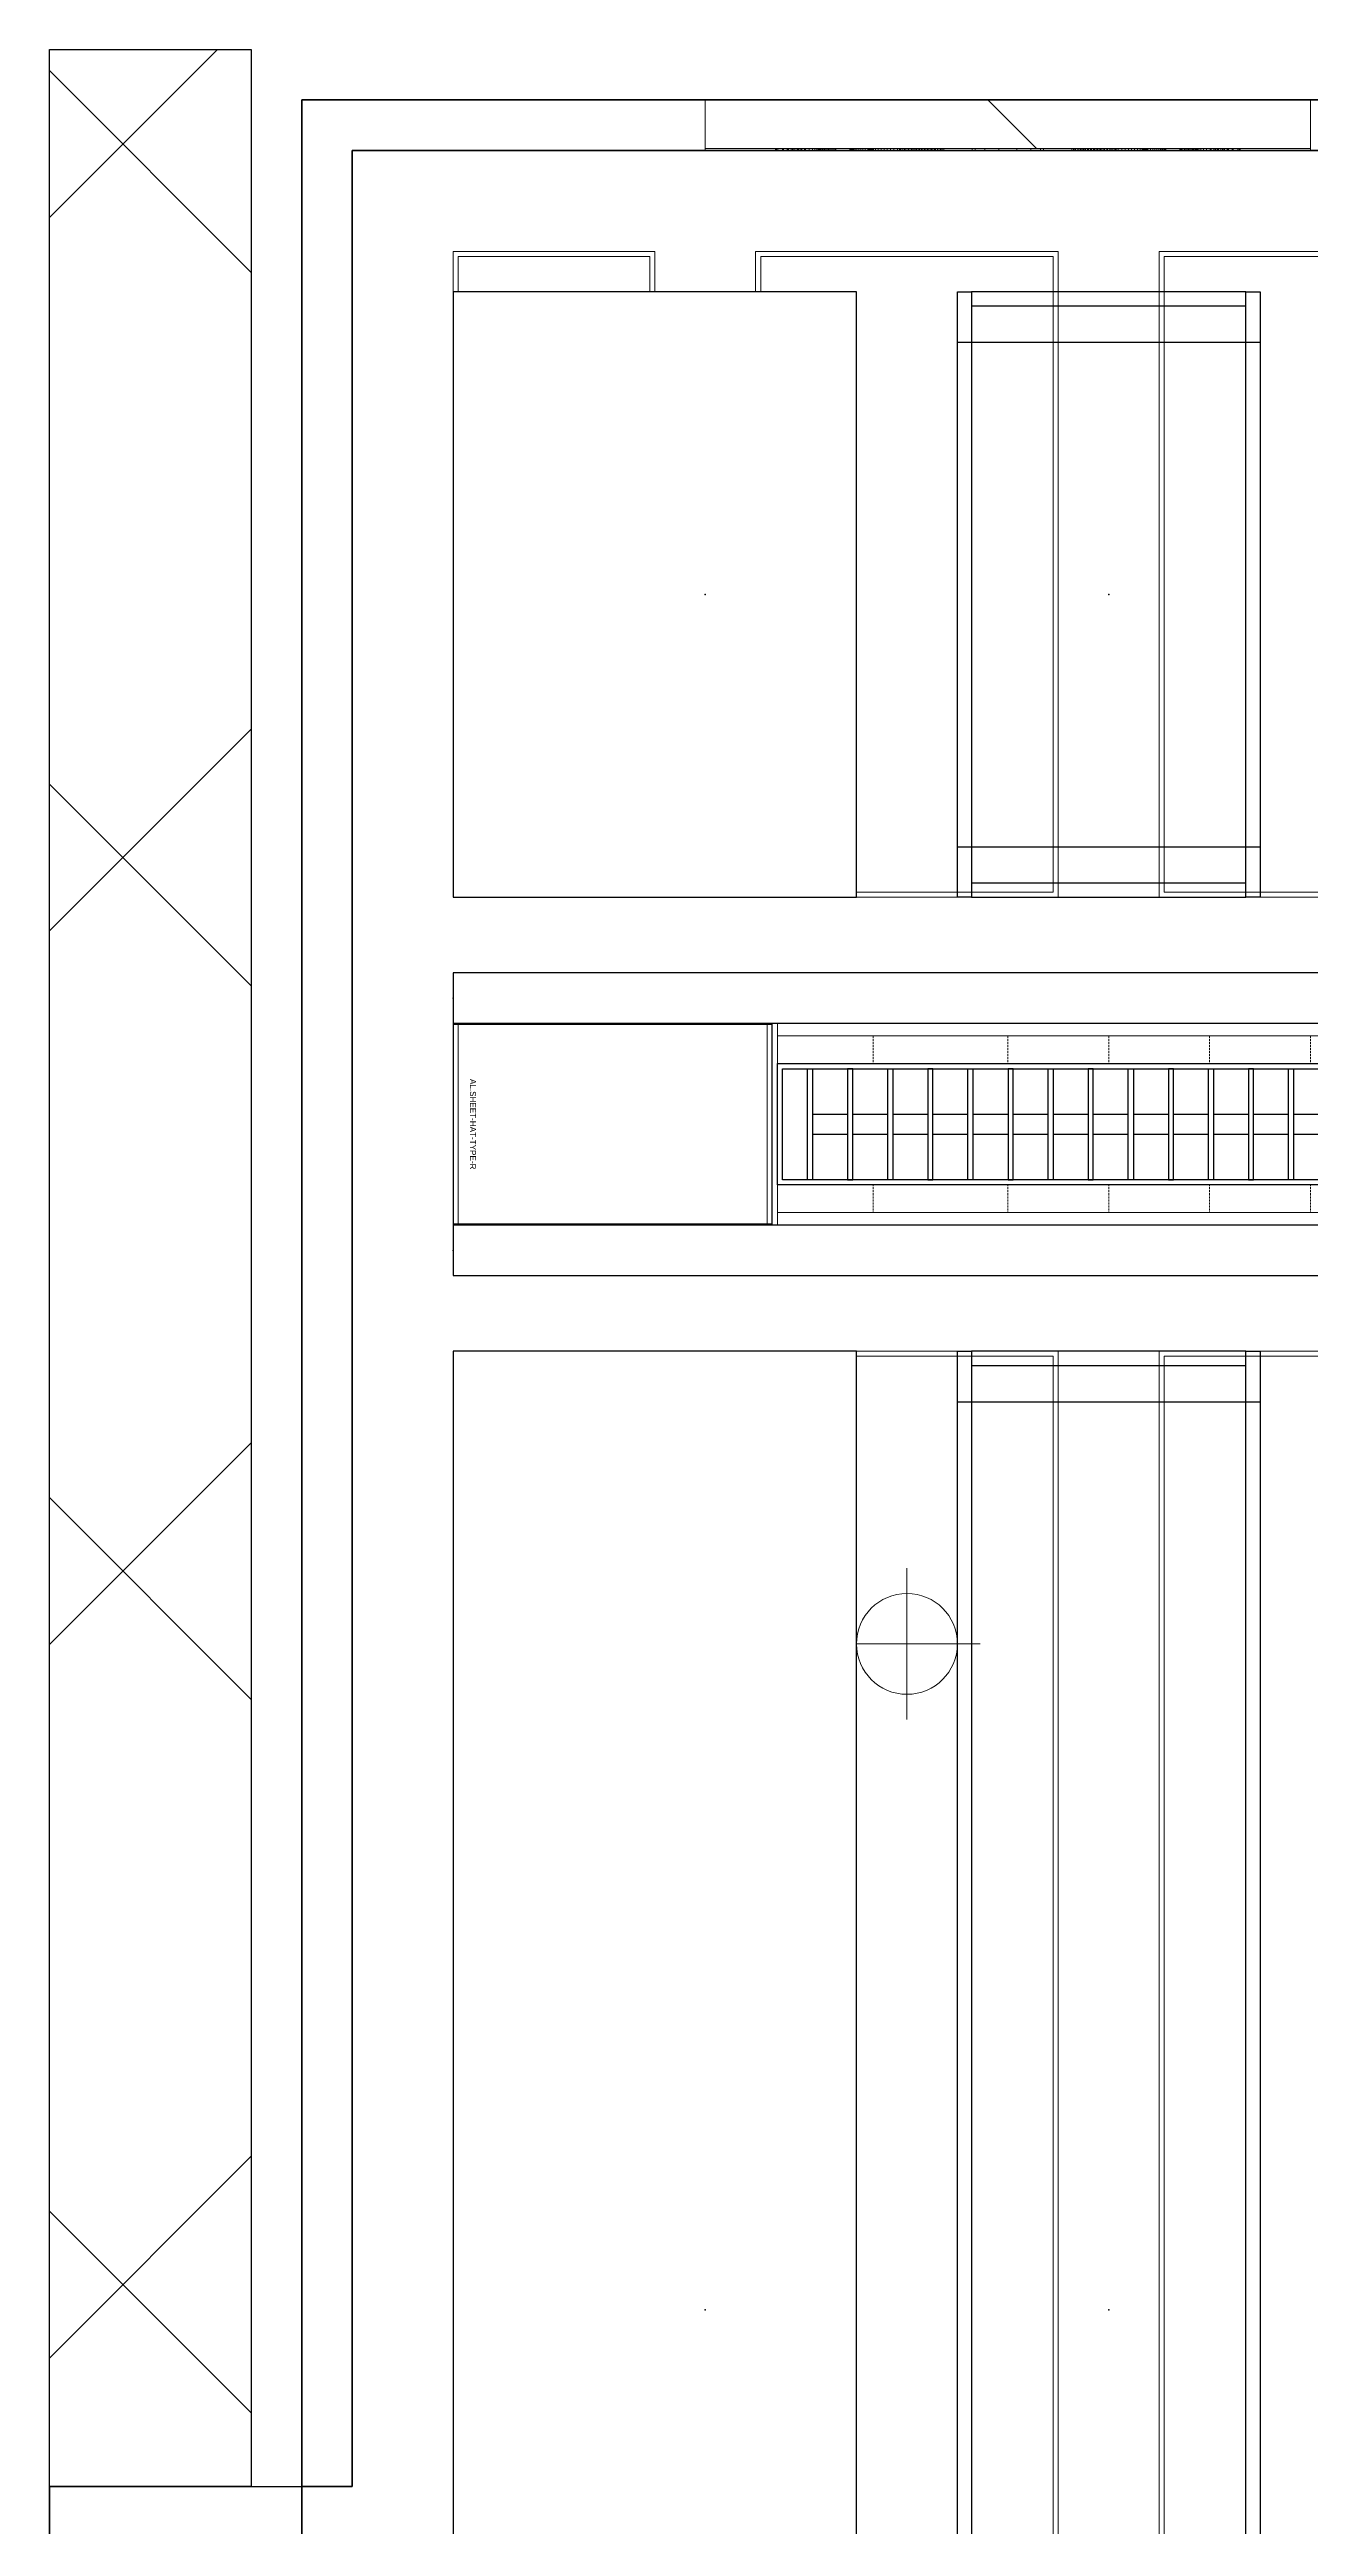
# Model space of a CAD drawing. Header units: millimetres. Extents: x 813027 to 1148939, y -931049 to -10.
# Drawn here: x 892290 to 893540, y -113375 to -110920 of the extents above; entities that cross this region are included whole.
import ezdxf
from ezdxf.enums import TextEntityAlignment as Align

# ---------------------------------------------------------------- set-up
doc = ezdxf.new("R2010")
doc.units = ezdxf.units.MM
doc.linetypes.add('DPA_Hidden 50', pattern=[3, 2, -1])
for name, color, linetype in [('000 - WIPEOUT', 250, 'Continuous'), ('001 - ASCESSORIES', 1, 'Continuous'), ('A04_TUBE SERIES', 2, 'Continuous'), ('A11_ALU.SOLID SHEET', 7, 'Continuous')]:
    doc.layers.add(name, color=color, linetype=linetype)
for name, color, linetype, lineweight in [('A-DETL-GENF', 2, 'Continuous', 9), ('A-GLAZ-CURT', 2, 'Continuous', 9), ('A-WALL-PATT', 1, 'Continuous', 25), ('E-LITE-EQPM', 2, 'Continuous', 9), ('I-WALL-E', 2, 'Continuous', 25), ('WALL-A', 3, 'Continuous', 25), ('WALL-E', 2, 'Continuous', 25)]:
    doc.layers.add(name, color=color, linetype=linetype, lineweight=lineweight)

# ---------------------------------------------------------------- blocks, each defined once
blk = doc.blocks.new('LGF_DL_SAA_LowPower_DL1a - LGF_DL_SAA_LowPower_DL1a-10661083-4160 - LOWER PLATFORM LEVEL - REFLECTED CEILING GENERAL PLAN')
at = {"layer": 'A-DETL-GENF'}
for p, q in [((0, 75), (0, -75)), ((72.5, 0), (-72.5, 0))]:
    blk.add_line(p, q, dxfattribs=at)
blk.add_circle((0, 0), 50, dxfattribs=at)
blk = doc.blocks.new('DPA_CP_Metal Ceiling Panel - Vertical Panel with Gap-23421217-4160 - LOWER PLATFORM LEVEL - REFLECTED CEILING GENERAL PLAN')
at = {"layer": 'A-GLAZ-CURT'}
for p, q in [((892696.3, -111761.8), (892696.3, -111121.8)), ((892696.3, -111121.8), (892896.3, -111121.8)), ((892696.3, -111761.8), (892696.3, -111121.8)), ((892696.3, -111121.8), (892896.3, -111121.8)), ((892896.3, -111121.8), (892696.3, -111121.8)), ((892696.3, -111121.8), (892696.3, -111761.8)), ((892896.3, -111121.8), (892696.3, -111121.8)), ((892696.3, -111121.8), (892696.3, -111761.8)), ((892696.3, -111761.8), (892696.3, -111121.8)), ((892696.3, -111121.8), (892896.3, -111121.8)), ((892896.3, -111761.8), (892896.3, -111121.8)), ((892896.3, -111121.8), (892896.3, -111761.8)), ((892896.3, -111761.8), (892896.3, -111121.8)), ((892896.3, -111761.8), (892896.3, -111121.8)), ((892896.3, -111121.8), (892896.3, -111761.8)), ((892701.3, -111756.8), (892701.3, -111126.8)), ((892701.3, -111126.8), (892891.3, -111126.8)), ((892891.3, -111126.8), (892891.3, -111756.8)), ((892701.3, -111756.8), (892891.3, -111756.8)), ((892696.3, -111761.8), (892896.3, -111761.8)), ((892896.3, -111761.8), (892696.3, -111761.8)), ((892696.3, -111761.8), (892896.3, -111761.8)), ((892696.3, -111761.8), (892896.3, -111761.8)), ((892896.3, -111761.8), (892696.3, -111761.8))]:
    blk.add_line(p, q, dxfattribs=at)
blk = doc.blocks.new('DPA_CP_Metal Ceiling Panel - Vertical Panel with Gap-23421218-4160 - LOWER PLATFORM LEVEL - REFLECTED CEILING GENERAL PLAN')
at = {"layer": 'A-GLAZ-CURT'}
for p, q in [((892996.3, -111761.8), (892996.3, -111121.8)), ((892996.3, -111121.8), (893296.3, -111121.8)), ((892996.3, -111761.8), (892996.3, -111121.8)), ((892996.3, -111121.8), (893296.3, -111121.8)), ((893296.3, -111121.8), (892996.3, -111121.8)), ((892996.3, -111121.8), (892996.3, -111761.8)), ((893296.3, -111121.8), (892996.3, -111121.8)), ((892996.3, -111121.8), (892996.3, -111761.8)), ((892996.3, -111761.8), (892996.3, -111121.8)), ((892996.3, -111121.8), (893296.3, -111121.8)), ((893296.3, -111761.8), (893296.3, -111121.8)), ((893296.3, -111121.8), (893296.3, -111761.8)), ((893296.3, -111761.8), (893296.3, -111121.8)), ((893296.3, -111761.8), (893296.3, -111121.8)), ((893296.3, -111121.8), (893296.3, -111761.8)), ((893001.3, -111756.8), (893001.3, -111126.8)), ((893001.3, -111126.8), (893291.3, -111126.8)), ((893291.3, -111126.8), (893291.3, -111756.8)), ((893001.3, -111756.8), (893291.3, -111756.8)), ((892996.3, -111761.8), (893296.3, -111761.8)), ((893296.3, -111761.8), (892996.3, -111761.8)), ((892996.3, -111761.8), (893296.3, -111761.8)), ((892996.3, -111761.8), (893296.3, -111761.8)), ((893296.3, -111761.8), (892996.3, -111761.8))]:
    blk.add_line(p, q, dxfattribs=at)
blk = doc.blocks.new('DPA_CP_Metal Ceiling Panel - Vertical Panel with Gap-13988918-4160 - LOWER PLATFORM LEVEL - REFLECTED CEILING GENERAL PLAN')
at = {"layer": 'A-GLAZ-CURT'}
for p, q in [((994596.3, -114111.8), (994596.3, -112211.8)), ((994596.3, -112211.8), (994896.3, -112211.8)), ((994596.3, -114111.8), (994596.3, -112211.8)), ((994596.3, -112211.8), (994896.3, -112211.8)), ((994896.3, -112211.8), (994596.3, -112211.8)), ((994596.3, -112211.8), (994596.3, -114111.8)), ((994896.3, -112211.8), (994596.3, -112211.8)), ((994596.3, -112211.8), (994596.3, -114111.8)), ((994596.3, -114111.8), (994596.3, -112211.8)), ((994596.3, -112211.8), (994896.3, -112211.8)), ((994601.3, -114106.8), (994601.3, -112216.8)), ((994601.3, -112216.8), (994891.3, -112216.8)), ((994891.3, -112216.8), (994891.3, -114106.8)), ((994896.3, -114111.8), (994896.3, -112211.8)), ((994896.3, -112211.8), (994896.3, -114111.8)), ((994896.3, -114111.8), (994896.3, -112211.8)), ((994896.3, -114111.8), (994896.3, -112211.8)), ((994896.3, -112211.8), (994896.3, -114111.8)), ((994596.3, -114111.8), (994896.3, -114111.8)), ((994896.3, -114111.8), (994596.3, -114111.8)), ((994596.3, -114111.8), (994896.3, -114111.8)), ((994596.3, -114111.8), (994896.3, -114111.8)), ((994896.3, -114111.8), (994596.3, -114111.8)), ((994601.3, -114106.8), (994891.3, -114106.8))]:
    blk.add_line(p, q, dxfattribs=at)
blk = doc.blocks.new('DPA_CP_Metal Ceiling Panel - Vertical Panel with Gap-23421235-4160 - LOWER PLATFORM LEVEL - REFLECTED CEILING GENERAL PLAN')
at = {"layer": 'A-GLAZ-CURT'}
for p, q in [((1027396.3, -114111.8), (1027396.3, -112211.8)), ((1027396.3, -112211.8), (1027596.3, -112211.8)), ((1027396.3, -114111.8), (1027396.3, -112211.8)), ((1027396.3, -112211.8), (1027596.3, -112211.8)), ((1027596.3, -112211.8), (1027396.3, -112211.8)), ((1027396.3, -112211.8), (1027396.3, -114111.8)), ((1027596.3, -112211.8), (1027396.3, -112211.8)), ((1027396.3, -112211.8), (1027396.3, -114111.8)), ((1027396.3, -114111.8), (1027396.3, -112211.8)), ((1027396.3, -112211.8), (1027596.3, -112211.8)), ((1027401.3, -114106.8), (1027401.3, -112216.8)), ((1027401.3, -112216.8), (1027591.3, -112216.8)), ((1027591.3, -112216.8), (1027591.3, -114106.8)), ((1027596.3, -114111.8), (1027596.3, -112211.8)), ((1027596.3, -112211.8), (1027596.3, -114111.8)), ((1027596.3, -114111.8), (1027596.3, -112211.8)), ((1027596.3, -114111.8), (1027596.3, -112211.8)), ((1027596.3, -112211.8), (1027596.3, -114111.8)), ((1027396.3, -114111.8), (1027596.3, -114111.8)), ((1027596.3, -114111.8), (1027396.3, -114111.8)), ((1027396.3, -114111.8), (1027596.3, -114111.8)), ((1027396.3, -114111.8), (1027596.3, -114111.8)), ((1027596.3, -114111.8), (1027396.3, -114111.8)), ((1027401.3, -114106.8), (1027591.3, -114106.8))]:
    blk.add_line(p, q, dxfattribs=at)
blk = doc.blocks.new('DPA_CP_Metal Ceiling Panel - Horizontal with Gap-20306935-4160 - LOWER PLATFORM LEVEL - REFLECTED CEILING GENERAL PLAN')
at = {"layer": 'A-GLAZ-CURT'}
for p, q in [((892696.3, -114474.3), (892696.3, -114199.3)), ((892696.3, -114199.3), (893012.8, -114199.3)), ((892696.3, -114474.3), (892696.3, -114199.3)), ((892696.3, -114199.3), (893012.8, -114199.3)), ((893012.8, -114199.3), (892696.3, -114199.3)), ((892696.3, -114199.3), (892696.3, -114474.3)), ((893012.8, -114199.3), (892696.3, -114199.3)), ((892696.3, -114199.3), (892696.3, -114474.3)), ((892696.3, -114474.3), (892696.3, -114199.3)), ((892696.3, -114199.3), (893012.8, -114199.3)), ((892701.3, -114469.3), (892701.3, -114204.3)), ((892701.3, -114204.3), (893007.8, -114204.3)), ((893007.8, -114204.3), (893007.8, -114469.3)), ((893012.8, -114474.3), (893012.8, -114199.3)), ((893012.8, -114199.3), (893012.8, -114474.3)), ((893012.8, -114474.3), (893012.8, -114199.3)), ((893012.8, -114474.3), (893012.8, -114199.3)), ((893012.8, -114199.3), (893012.8, -114474.3)), ((892696.3, -114474.3), (893012.8, -114474.3)), ((893012.8, -114474.3), (892696.3, -114474.3)), ((892696.3, -114474.3), (893012.8, -114474.3)), ((892696.3, -114474.3), (893012.8, -114474.3)), ((893012.8, -114474.3), (892696.3, -114474.3)), ((892701.3, -114469.3), (893007.8, -114469.3))]:
    blk.add_line(p, q, dxfattribs=at)
blk = doc.blocks.new('DPA_CP_Metal Ceiling Luminaire1 - Linear Luminaire 2-14739897-4160 - LOWER PLATFORM LEVEL - REFLECTED CEILING GENERAL PLAN')
at = {"layer": 'A-GLAZ-CURT'}
for p, q in [((901767.8, -114474.3), (901767.8, -114199.3)), ((901767.8, -114199.3), (903024.8, -114199.3)), ((901767.8, -114199.3), (901767.8, -114474.3)), ((903024.8, -114199.3), (901767.8, -114199.3)), ((901767.8, -114199.3), (903024.8, -114199.3)), ((903024.8, -114199.3), (903024.8, -114474.3)), ((903024.8, -114474.3), (903024.8, -114199.3)), ((901767.8, -114249.3), (901767.8, -114474.3)), ((901767.8, -114249.3), (903024.8, -114249.3)), ((903024.8, -114249.3), (903024.8, -114474.3)), ((901767.8, -114424.3), (903024.8, -114424.3)), ((903024.8, -114474.3), (901767.8, -114474.3)), ((903024.8, -114474.3), (901767.8, -114474.3)), ((901767.8, -114474.3), (903024.8, -114474.3))]:
    blk.add_line(p, q, dxfattribs=at)
at = {"layer": 'A-GLAZ-CURT', "linetype": 'DPA_Hidden 50'}
for p, q in [((901862.8, -114249.3), (901862.8, -114424.3)), ((901996.3, -114249.3), (901996.3, -114424.3)), ((902096.3, -114249.3), (902096.3, -114424.3)), ((902196.3, -114249.3), (902196.3, -114424.3)), ((902296.3, -114249.3), (902296.3, -114424.3)), ((902396.3, -114249.3), (902396.3, -114424.3)), ((902496.3, -114249.3), (902496.3, -114424.3)), ((902596.3, -114249.3), (902596.3, -114424.3)), ((902696.3, -114249.3), (902696.3, -114424.3)), ((902796.3, -114249.3), (902796.3, -114424.3)), ((902929.8, -114249.3), (902929.8, -114424.3))]:
    blk.add_line(p, q, dxfattribs=at)
blk = doc.blocks.new('PPLS-PP21_Custom Tile Pattern - Custom Tile Pattern-V126-4160 - LOWER PLATFORM LEVEL - REFLECTED CEILING GENERAL PLAN')
at = {"layer": 'A-GLAZ-CURT'}
h = blk.add_hatch(dxfattribs=at)
h.set_pattern_fill('FP_122', color=256, style=0, pattern_type=2)
h.set_pattern_definition([(45, (-893246.3, 111021.8), (-530.3301, 530.3301), []), (135, (-893246.3, 111021.8), (-530.3301, -530.3301), [])])
h.paths.add_polyline_path([(300, 2), (300, 50), (-300, 50), (-300, 2), (214.9, 2)])
for p, q in [((-300, 50), (300, 50)), ((-300, 2), (-300, 50)), ((300, 50), (300, 2)), ((300, 2), (-300, 2)), ((-300, 0), (-300, 2)), ((-300, 2), (-230.4, 2)), ((-230.4, 0), (-300, 0)), ((-230.4, 2), (-230.4, 0)), ((-230.2, 2), (-230.2, 0)), ((-230.2, 0), (-229.3, 0)), ((-229.3, 2), (-229.3, 0)), ((-229.3, 0), (-228.1, 0)), ((-228.1, 2), (-228.1, 0)), ((-228.1, 0), (-223.3, 0)), ((-223.3, 2), (-223.3, 0)), ((-223.3, 0), (-218.9, 0)), ((-222.5, 2), (-222.5, 0)), ((-222.5, 0), (-218, 0)), ((-218.9, 2), (-218.9, 0)), ((-218.9, 0), (-214.8, 0)), ((-218, 2), (-218, 0)), ((-218, 0), (-213.4, 0)), ((-217.4, 2), (-217.4, 0)), ((-214.8, 2), (-214.8, 0)), ((-214.8, 0), (-211, 0)), ((-213.4, 2), (-213.4, 0)), ((-213.4, 0), (-208.9, 0)), ((-212.7, 2), (-212.7, 0)), ((-211, 2), (-211, 0)), ((-211, 0), (-207.6, 0)), ((-208.9, 2), (-208.9, 0)), ((-208.9, 0), (-204.6, 0)), ((-208.3, 2), (-208.3, 0)), ((-207.6, 2), (-207.6, 0)), ((-207.6, 0), (-206, 0)), ((-206, 0), (-206, 2)), ((-206, 2), (-201.5, 2)), ((-201.5, 0), (-206, 0)), ((-204.6, 2), (-204.6, 0)), ((-204.6, 0), (-200.6, 0)), ((-204.3, 2), (-204.3, 0)), ((-201.5, 2), (-201.5, 0)), ((-200.6, 2), (-200.6, 0)), ((-200.6, 0), (-197, 0)), ((-197, 2), (-197, 0)), ((-197, 0), (-193.8, 0)), ((-193.8, 2), (-193.8, 0)), ((-193.8, 0), (-191.2, 0)), ((-191.2, 2), (-191.2, 0)), ((-191.2, 0), (-189.2, 0)), ((-189.2, 2), (-189.2, 0)), ((-189.2, 0), (-187.9, 0)), ((-187.9, 2), (-187.9, 0)), ((-187.9, 0), (-187.3, 0)), ((-187.4, 2), (-187.4, 0)), ((-187.4, 0), (-186.4, 0)), ((-187.3, 2), (-187.3, 0)), ((-186.4, 2), (-186.4, 0)), ((-186.4, 0), (-185.3, 0)), ((-185.3, 2), (-185.3, 0)), ((-185.3, 0), (-184.2, 0)), ((-184.2, 2), (-184.2, 0)), ((-184.2, 0), (-183, 0)), ((-183, 2), (-183, 0)), ((-183, 0), (-181.7, 0)), ((-181.7, 2), (-181.7, 0)), ((-181.7, 0), (-180.5, 0)), ((-180.5, 2), (-180.5, 0)), ((-180.5, 0), (-179.1, 0)), ((-179.1, 2), (-179.1, 0)), ((-179.1, 0), (-177.8, 0)), ((-177.8, 2), (-177.8, 0)), ((-177.8, 0), (-176.4, 0)), ((-176.4, 2), (-176.4, 0)), ((-176.4, 0), (-175, 0)), ((-175, 2), (-175, 0)), ((-175, 0), (-173.5, 0)), ((-173.5, 2), (-173.5, 0)), ((-173.5, 0), (-172.1, 0)), ((-172.1, 2), (-172.1, 0)), ((-172.1, 0), (-171, 0)), ((-171, 0), (-171, 2)), ((-171, 0), (-170.4, 0)), ((-170.4, 0), (-170.4, 2)), ((-170.4, 2), (-156.5, 2)), ((-156.5, 0), (-170.4, 0)), ((-156.5, 2), (-156.5, 0)), ((-156.5, 0), (-156.2, 0)), ((-156.2, 2), (-156.2, 0)), ((-156.2, 0), (-155.6, 0)), ((-155.6, 2), (-155.6, 0)), ((-155.6, 0), (-154.8, 0)), ((-154.8, 2), (-154.8, 0)), ((-154.8, 0), (-153.8, 0)), ((-153.8, 2), (-153.8, 0)), ((-153.8, 0), (-152.6, 0)), ((-152.6, 2), (-152.6, 0)), ((-152.6, 0), (-151.2, 0)), ((-151.2, 2), (-151.2, 0)), ((-151.2, 0), (-149.6, 0)), ((-149.6, 2), (-149.6, 0)), ((-149.6, 0), (-147.8, 0)), ((-147.8, 2), (-147.8, 0)), ((-147.8, 0), (-145.8, 0)), ((-145.8, 2), (-145.8, 0)), ((-145.8, 0), (-143.7, 0)), ((-143.7, 2), (-143.7, 0)), ((-143.7, 0), (-141.4, 0)), ((-141.4, 2), (-141.4, 0)), ((-141.4, 0), (-138.9, 0)), ((-138.9, 2), (-138.9, 0)), ((-138.9, 0), (-137.9, 0)), ((-137.9, 2), (-137.9, 0)), ((-137.9, 0), (-136.9, 0)), ((-136.9, 2), (-136.9, 0)), ((-136.9, 0), (-136.1, 0)), ((-136.1, 2), (-136.1, 0)), ((-136.1, 0), (-135.3, 0)), ((-135.3, 2), (-135.3, 0)), ((-135.3, 0), (-134.7, 0)), ((-134.7, 2), (-134.7, 0)), ((-134.7, 0), (-134.2, 0)), ((-134.2, 2), (-134.2, 0)), ((-134.2, 0), (-133.8, 0)), ((-133.8, 2), (-133.8, 0)), ((-133.8, 0), (-133.5, 0)), ((-133.5, 2), (-133.5, 0)), ((-133.5, 2), (-133.5, 0)), ((-133.5, 0), (-133.3, 0)), ((-133.5, 0), (-131.1, 0)), ((-133.3, 2), (-133.3, 0)), ((-133.3, 2), (-133.3, 0)), ((-133.3, 0), (-133.2, 0)), ((-133.2, 2), (-133.2, 0)), ((-131.1, 2), (-131.1, 0)), ((-131.1, 0), (-128.4, 0)), ((-128.4, 2), (-128.4, 0)), ((-128.4, 0), (-125.6, 0)), ((-125.6, 2), (-125.6, 0)), ((-125.6, 0), (-122.7, 0)), ((-122.7, 2), (-122.7, 0)), ((-122.7, 0), (-119.6, 0)), ((-119.6, 2), (-119.6, 0)), ((-119.6, 0), (-116.3, 0)), ((-116.3, 2), (-116.3, 0)), ((-116.3, 0), (-113, 0)), ((-113, 2), (-113, 0)), ((-113, 0), (-109.5, 0)), ((-109.5, 2), (-109.5, 0)), ((-109.5, 0), (-106, 0)), ((-107.3, 0), (-107.3, 2)), ((-107.3, 2), (-74.5, 2)), ((-74.5, 0), (-107.3, 0)), ((-107, 2), (-107, 0)), ((-106, 2), (-106, 0)), ((-106, 0), (-102.4, 0)), ((-104.1, 2), (-104.1, 0)), ((-102.4, 2), (-102.4, 0)), ((-102.4, 0), (-98.7, 0)), ((-101.2, 2), (-101.2, 0)), ((-98.7, 2), (-98.7, 0)), ((-98.7, 0), (-95, 0)), ((-98.1, 2), (-98.1, 0)), ((-95.7, 2), (-95.7, 0)), ((-95, 2), (-95, 0)), ((-95, 0), (-91.9, 0)), ((-93.2, 2), (-93.2, 0)), ((-91.9, 2), (-91.9, 0)), ((-91.9, 0), (-88.9, 0)), ((-90.5, 2), (-90.5, 0)), ((-88.9, 2), (-88.9, 0)), ((-88.9, 0), (-85.9, 0)), ((-87.7, 2), (-87.7, 0)), ((-85.9, 2), (-85.9, 0)), ((-85.9, 0), (-82.9, 0)), ((-84.9, 2), (-84.9, 0)), ((-82.9, 2), (-82.9, 0)), ((-82.9, 0), (-79.9, 0)), ((-81.9, 2), (-81.9, 0)), ((-79.9, 2), (-79.9, 0)), ((-79.9, 0), (-77.1, 0)), ((-78.9, 2), (-78.9, 0)), ((-77.1, 2), (-77.1, 0)), ((-77.1, 0), (-74.4, 0)), ((-75.8, 2), (-75.8, 0)), ((-74.5, 2), (-74.5, 0)), ((-74.4, 2), (-74.4, 0)), ((-74.4, 0), (-71.8, 0)), ((-72.7, 2), (-72.7, 0)), ((-71.8, 2), (-71.8, 0)), ((-71.8, 0), (-69.4, 0)), ((-69.6, 2), (-69.6, 0)), ((-69.4, 2), (-69.4, 0)), ((-69.4, 0), (-67.2, 0)), ((-67.2, 2), (-67.2, 0)), ((-67.2, 0), (-65.2, 0)), ((-66.5, 2), (-66.5, 0)), ((-65.2, 2), (-65.2, 0)), ((-65.2, 0), (-63.4, 0)), ((-63.4, 2), (-63.4, 0)), ((-35.5, 2), (-35.5, 0)), ((-32.3, 0), (-32.3, 2)), ((-32.3, 2), (-22.8, 2)), ((-22.8, 0), (-32.3, 0)), ((-22.8, 2), (-22.8, 0)), ((-10, 0), (10, 0)), ((10, 0), (-10, 0)), ((-9, 0), (-9, 2)), ((-9, 2), (9, 2)), ((9, 0), (-9, 0)), ((9, 2), (9, 0)), ((22.8, 0), (22.8, 2)), ((22.8, 2), (32.3, 2)), ((32.3, 0), (22.8, 0)), ((32.3, 2), (32.3, 0)), ((35.5, 2), (35.5, 0)), ((63.4, 2), (63.4, 0)), ((63.4, 0), (65.2, 0)), ((65.2, 2), (65.2, 0)), ((65.2, 0), (67.2, 0)), ((66.5, 2), (66.5, 0)), ((67.2, 2), (67.2, 0)), ((67.2, 0), (69.4, 0)), ((69.4, 2), (69.4, 0)), ((69.4, 0), (71.8, 0)), ((69.6, 2), (69.6, 0)), ((71.8, 2), (71.8, 0)), ((71.8, 0), (74.4, 0)), ((72.7, 2), (72.7, 0)), ((74.4, 2), (74.4, 0)), ((74.4, 0), (77.1, 0)), ((74.5, 0), (74.5, 2)), ((74.5, 2), (107.3, 2)), ((107.3, 0), (74.5, 0)), ((75.8, 2), (75.8, 0)), ((77.1, 2), (77.1, 0)), ((77.1, 0), (79.9, 0)), ((78.9, 2), (78.9, 0)), ((79.9, 2), (79.9, 0)), ((79.9, 0), (82.9, 0)), ((81.9, 2), (81.9, 0)), ((82.9, 2), (82.9, 0)), ((82.9, 0), (85.9, 0)), ((84.9, 2), (84.9, 0)), ((85.9, 2), (85.9, 0)), ((85.9, 0), (88.9, 0)), ((87.7, 2), (87.7, 0)), ((88.9, 2), (88.9, 0)), ((88.9, 0), (91.9, 0)), ((90.5, 2), (90.5, 0)), ((91.9, 2), (91.9, 0)), ((91.9, 0), (95, 0)), ((93.2, 2), (93.2, 0)), ((95, 2), (95, 0)), ((95, 0), (98.7, 0)), ((95.7, 2), (95.7, 0)), ((98.1, 2), (98.1, 0)), ((98.7, 2), (98.7, 0)), ((98.7, 0), (102.4, 0)), ((101.2, 2), (101.2, 0)), ((102.4, 2), (102.4, 0)), ((102.4, 0), (106, 0)), ((104.1, 2), (104.1, 0)), ((106, 2), (106, 0)), ((106, 0), (109.5, 0)), ((107, 2), (107, 0)), ((107.3, 2), (107.3, 0)), ((109.5, 2), (109.5, 0)), ((109.5, 0), (113, 0)), ((113, 2), (113, 0)), ((113, 0), (116.3, 0)), ((116.3, 2), (116.3, 0)), ((116.3, 0), (119.6, 0)), ((119.6, 2), (119.6, 0)), ((119.6, 0), (122.7, 0)), ((122.7, 2), (122.7, 0)), ((122.7, 0), (125.6, 0)), ((125.6, 2), (125.6, 0)), ((125.6, 0), (128.4, 0)), ((128.4, 2), (128.4, 0)), ((128.4, 0), (131.1, 0)), ((131.1, 2), (131.1, 0)), ((131.1, 0), (133.5, 0)), ((133.2, 2), (133.2, 0)), ((133.2, 0), (133.3, 0)), ((133.3, 2), (133.3, 0)), ((133.3, 2), (133.3, 0)), ((133.3, 0), (133.5, 0)), ((133.5, 2), (133.5, 0)), ((133.5, 2), (133.5, 0)), ((133.5, 0), (133.8, 0)), ((133.8, 2), (133.8, 0)), ((133.8, 0), (134.2, 0)), ((134.2, 2), (134.2, 0)), ((134.2, 0), (134.7, 0)), ((134.7, 2), (134.7, 0)), ((134.7, 0), (135.3, 0)), ((135.3, 2), (135.3, 0)), ((135.3, 0), (136.1, 0)), ((136.1, 2), (136.1, 0)), ((136.1, 0), (136.9, 0)), ((136.9, 2), (136.9, 0)), ((136.9, 0), (137.9, 0)), ((137.9, 2), (137.9, 0)), ((137.9, 0), (138.9, 0)), ((138.9, 2), (138.9, 0)), ((138.9, 0), (141.4, 0)), ((141.4, 2), (141.4, 0)), ((141.4, 0), (143.7, 0)), ((143.7, 2), (143.7, 0)), ((143.7, 0), (145.8, 0)), ((145.8, 2), (145.8, 0)), ((145.8, 0), (147.8, 0)), ((147.8, 2), (147.8, 0)), ((147.8, 0), (149.6, 0)), ((149.6, 2), (149.6, 0)), ((149.6, 0), (151.2, 0)), ((151.2, 2), (151.2, 0)), ((151.2, 0), (152.6, 0)), ((152.6, 2), (152.6, 0)), ((152.6, 0), (153.8, 0)), ((153.8, 2), (153.8, 0)), ((153.8, 0), (154.8, 0)), ((154.8, 2), (154.8, 0)), ((154.8, 0), (155.6, 0)), ((155.6, 2), (155.6, 0)), ((155.6, 0), (156.2, 0)), ((156.2, 2), (156.2, 0)), ((156.2, 0), (156.5, 0)), ((156.5, 0), (156.5, 2)), ((156.5, 2), (170.4, 2)), ((170.4, 0), (156.5, 0)), ((170.4, 2), (170.4, 0)), ((170.4, 0), (171, 0)), ((171, 0), (171, 2)), ((171, 0), (172.1, 0)), ((172.1, 2), (172.1, 0)), ((172.1, 0), (173.5, 0)), ((173.5, 2), (173.5, 0)), ((173.5, 0), (175, 0)), ((175, 2), (175, 0)), ((175, 0), (176.4, 0)), ((176.4, 2), (176.4, 0)), ((176.4, 0), (177.8, 0)), ((177.8, 2), (177.8, 0)), ((177.8, 0), (179.1, 0)), ((179.1, 2), (179.1, 0)), ((179.1, 0), (180.5, 0)), ((180.5, 2), (180.5, 0)), ((180.5, 0), (181.7, 0)), ((181.7, 2), (181.7, 0)), ((181.7, 0), (183, 0)), ((183, 2), (183, 0)), ((183, 0), (184.2, 0)), ((184.2, 2), (184.2, 0)), ((184.2, 0), (185.3, 0)), ((185.3, 2), (185.3, 0)), ((185.3, 0), (186.4, 0)), ((186.4, 2), (186.4, 0)), ((186.4, 0), (187.4, 0)), ((187.3, 2), (187.3, 0)), ((187.3, 0), (187.9, 0)), ((187.4, 2), (187.4, 0)), ((187.9, 2), (187.9, 0)), ((187.9, 0), (189.2, 0)), ((189.2, 2), (189.2, 0)), ((189.2, 0), (191.2, 0)), ((191.2, 2), (191.2, 0)), ((191.2, 0), (193.8, 0)), ((193.8, 2), (193.8, 0)), ((193.8, 0), (197, 0)), ((197, 2), (197, 0)), ((197, 0), (200.6, 0)), ((200.6, 2), (200.6, 0)), ((200.6, 0), (204.6, 0)), ((201.5, 0), (201.5, 2)), ((201.5, 2), (206, 2)), ((206, 0), (201.5, 0)), ((204.3, 2), (204.3, 0)), ((204.6, 2), (204.6, 0)), ((204.6, 0), (208.9, 0)), ((206, 2), (206, 0)), ((206, 0), (207.6, 0)), ((207.6, 2), (207.6, 0)), ((207.6, 0), (211, 0)), ((208.3, 2), (208.3, 0)), ((208.9, 2), (208.9, 0)), ((208.9, 0), (213.4, 0)), ((211, 2), (211, 0)), ((211, 0), (214.8, 0)), ((212.7, 2), (212.7, 0)), ((213.4, 2), (213.4, 0)), ((213.4, 0), (218, 0)), ((214.8, 2), (214.8, 0)), ((214.8, 0), (218.9, 0)), ((217.4, 2), (217.4, 0)), ((218, 2), (218, 0)), ((218, 0), (222.5, 0)), ((218.9, 2), (218.9, 0)), ((218.9, 0), (223.3, 0)), ((222.5, 2), (222.5, 0)), ((223.3, 2), (223.3, 0)), ((223.3, 0), (228.1, 0)), ((228.1, 2), (228.1, 0)), ((228.1, 0), (229.3, 0)), ((229.3, 2), (229.3, 0)), ((229.3, 0), (230.2, 0)), ((230.2, 2), (230.2, 0)), ((230.4, 0), (230.4, 2)), ((230.4, 2), (300, 2)), ((300, 0), (230.4, 0)), ((300, 2), (300, 0))]:
    blk.add_line(p, q, dxfattribs=at)
for points, knots in [([(-74.5, 0), (-72.4, 0), (-63.8, 0), (-48.4, 0), (-36.5, 0), (-32.3, 0)], [33.057531, 33.057531, 33.057531, 33.057531, 40.784289, 62.793565, 77.748067, 77.748067, 77.748067, 77.748067]), ([(-35.5, 0), (-35.6, 0), (-36.1, 0), (-29.7, 0), (-22.1, 0), (-14, 0), (-10.5, 0), (-9, 0)], [0, 0, 0, 0, 2.896439, 8.596022, 15.081878, 26.744535, 36.912071, 36.912071, 36.912071, 36.912071]), ([(-22.8, 0), (-23.8, 0), (-27.1, 0), (-31.2, 0), (-34.7, 0), (-35.3, 0), (-35.5, 0)], [143.109362, 143.109362, 143.109362, 143.109362, 147.530666, 157.225744, 158.961676, 159.492878, 159.492878, 159.492878, 159.492878]), ([(9, 0), (10.5, 0), (14, 0), (22.1, 0), (29.7, 0), (36.1, 0), (35.6, 0), (35.5, 0)], [42.834368, 42.834368, 42.834368, 42.834368, 53.001904, 64.664561, 71.150417, 76.85, 79.746439, 79.746439, 79.746439, 79.746439]), ([(35.5, 0), (35.3, 0), (34.7, 0), (31.2, 0), (27.1, 0), (23.8, 0), (22.8, 0)], [79.746439, 79.746439, 79.746439, 79.746439, 80.277641, 82.013573, 91.708651, 96.129955, 96.129955, 96.129955, 96.129955]), ([(32.3, 0), (36.5, 0), (48.4, 0), (63.8, 0), (72.4, 0), (74.5, 0)], [28.279951, 28.279951, 28.279951, 28.279951, 43.234453, 65.243729, 72.970487, 72.970487, 72.970487, 72.970487])]:
    blk.add_open_spline(points, degree=3, knots=knots, dxfattribs=at)
blk = doc.blocks.new('C-2-PP21-AR-4160-01-B_20250829-084021_EXCL')
at = {"layer": 'A-GLAZ-CURT'}
for name, p in [('PPLS-PP21_Custom Tile Pattern - Custom Tile Pattern-V126-4160 - LOWER PLATFORM LEVEL - REFLECTED CEILING GENERAL PLAN', (-153850, -5680)), ('DPA_CP_Metal Ceiling Panel - Vertical Panel with Gap-23421217-4160 - LOWER PLATFORM LEVEL - REFLECTED CEILING GENERAL PLAN', (-1047096.3, 105341.8)), ('DPA_CP_Metal Ceiling Panel - Vertical Panel with Gap-23421218-4160 - LOWER PLATFORM LEVEL - REFLECTED CEILING GENERAL PLAN', (-1047096.3, 105341.8)), ('DPA_CP_Metal Ceiling Panel - Vertical Panel with Gap-23421218-4160 - LOWER PLATFORM LEVEL - REFLECTED CEILING GENERAL PLAN', (-1046696.3, 105341.8)), ('DPA_CP_Metal Ceiling Panel - Horizontal with Gap-20306935-4160 - LOWER PLATFORM LEVEL - REFLECTED CEILING GENERAL PLAN', (-1047096.3, 107691.8)), ('DPA_CP_Metal Ceiling Luminaire1 - Linear Luminaire 2-14739897-4160 - LOWER PLATFORM LEVEL - REFLECTED CEILING GENERAL PLAN', (-1055846.3, 107691.8))]:
    blk.add_blockref(name, p, dxfattribs=at)
at = {"layer": 'A-GLAZ-CURT', "rotation": 180}
for name, p in [('DPA_CP_Metal Ceiling Panel - Vertical Panel with Gap-23421235-4160 - LOWER PLATFORM LEVEL - REFLECTED CEILING GENERAL PLAN', (873196.3, -120981.8)), ('DPA_CP_Metal Ceiling Panel - Vertical Panel with Gap-13988918-4160 - LOWER PLATFORM LEVEL - REFLECTED CEILING GENERAL PLAN', (840796.3, -120981.8)), ('DPA_CP_Metal Ceiling Panel - Vertical Panel with Gap-13988918-4160 - LOWER PLATFORM LEVEL - REFLECTED CEILING GENERAL PLAN', (841196.3, -120981.8))]:
    blk.add_blockref(name, p, dxfattribs=at)
blk = doc.blocks.new('*U485')
at = {"color": 1}
blk.add_wipeout([(628.5, -60), (-628.5, -60), (-628.5, 60), (628.5, 60)], dxfattribs=at).dxf.layer = '000 - WIPEOUT'
at = {"layer": '001 - ASCESSORIES', "color": 0}
blk.add_lwpolyline([(628.5, -60), (-628.5, -60), (-628.5, 60), (628.5, 60)], close=True, dxfattribs=at)
at = {"layer": '001 - ASCESSORIES'}
for points in [[(623.5, -55), (-623.5, -55), (-623.5, 55), (623.5, 55)], [(-593.5, -55), (-598.5, -55), (-598.5, 55), (-593.5, 55)], [(-558.8, -55), (-553.8, -55), (-553.8, 55), (-558.8, 55)], [(-514, -55), (-519, -55), (-519, 55), (-514, 55)], [(-479.3, -55), (-474.3, -55), (-474.3, 55), (-479.3, 55)], [(-434.6, -55), (-439.6, -55), (-439.6, 55), (-434.6, 55)], [(-399.8, -55), (-394.8, -55), (-394.8, 55), (-399.8, 55)], [(-355.1, -55), (-360.1, -55), (-360.1, 55), (-355.1, 55)], [(-320.4, -55), (-315.4, -55), (-315.4, 55), (-320.4, 55)], [(-275.6, -55), (-280.6, -55), (-280.6, 55), (-275.6, 55)], [(-240.9, -55), (-235.9, -55), (-235.9, 55), (-240.9, 55)], [(-196.2, -55), (-201.2, -55), (-201.2, 55), (-196.2, 55)], [(-161.4, -55), (-156.4, -55), (-156.4, 55), (-161.4, 55)], [(-116.7, -55), (-121.7, -55), (-121.7, 55), (-116.7, 55)], [(-82, -55), (-77, -55), (-77, 55), (-82, 55)], [(-37.2, -55), (-42.2, -55), (-42.2, 55), (-37.2, 55)], [(-2.5, -55), (2.5, -55), (2.5, 55), (-2.5, 55)], [(42.2, -55), (37.2, -55), (37.2, 55), (42.2, 55)], [(77, -55), (82, -55), (82, 55), (77, 55)], [(121.7, -55), (116.7, -55), (116.7, 55), (121.7, 55)], [(156.4, -55), (161.4, -55), (161.4, 55), (156.4, 55)], [(201.2, -55), (196.2, -55), (196.2, 55), (201.2, 55)], [(235.9, -55), (240.9, -55), (240.9, 55), (235.9, 55)], [(280.6, -55), (275.6, -55), (275.6, 55), (280.6, 55)], [(315.4, -55), (320.4, -55), (320.4, 55), (315.4, 55)], [(360.1, -55), (355.1, -55), (355.1, 55), (360.1, 55)], [(394.8, -55), (399.8, -55), (399.8, 55), (394.8, 55)], [(439.6, -55), (434.6, -55), (434.6, 55), (439.6, 55)], [(474.3, -55), (479.3, -55), (479.3, 55), (474.3, 55)], [(519, -55), (514, -55), (514, 55), (519, 55)], [(553.8, -55), (558.8, -55), (558.8, 55), (553.8, 55)], [(598.5, -55), (593.5, -55), (593.5, 55), (598.5, 55)]]:
    blk.add_lwpolyline(points, close=True, dxfattribs=at)
for points in [[(-593.5, 10), (-558.8, 10)], [(-553.8, 10), (-519, 10)], [(-514, 10), (-479.3, 10)], [(-474.3, 10), (-439.6, 10)], [(-434.6, 10), (-399.8, 10)], [(-394.8, 10), (-360.1, 10)], [(-355.1, 10), (-320.4, 10)], [(-315.4, 10), (-280.6, 10)], [(-275.6, 10), (-240.9, 10)], [(-235.9, 10), (-201.2, 10)], [(-196.2, 10), (-161.4, 10)], [(-156.4, 10), (-121.7, 10)], [(-116.7, 10), (-82, 10)], [(-77, 10), (-42.2, 10)], [(-37.2, 10), (-2.5, 10)], [(2.5, 10), (37.2, 10)], [(42.2, 10), (77, 10)], [(82, 10), (116.7, 10)], [(121.7, 10), (156.4, 10)], [(161.4, 10), (196.2, 10)], [(201.2, 10), (235.9, 10)], [(240.9, 10), (275.6, 10)], [(280.6, 10), (315.4, 10)], [(320.4, 10), (355.1, 10)], [(360.1, 10), (394.8, 10)], [(399.8, 10), (434.6, 10)], [(439.6, 10), (474.3, 10)], [(479.3, 10), (514, 10)], [(519, 10), (553.8, 10)], [(558.8, 10), (593.5, 10)], [(-593.5, -10), (-558.8, -10)], [(-553.8, -10), (-519, -10)], [(-514, -10), (-479.3, -10)], [(-474.3, -10), (-439.6, -10)], [(-434.6, -10), (-399.8, -10)], [(-394.8, -10), (-360.1, -10)], [(-355.1, -10), (-320.4, -10)], [(-315.4, -10), (-280.6, -10)], [(-275.6, -10), (-240.9, -10)], [(-235.9, -10), (-201.2, -10)], [(-196.2, -10), (-161.4, -10)], [(-156.4, -10), (-121.7, -10)], [(-116.7, -10), (-82, -10)], [(-77, -10), (-42.2, -10)], [(-37.2, -10), (-2.5, -10)], [(2.5, -10), (37.2, -10)], [(42.2, -10), (77, -10)], [(82, -10), (116.7, -10)], [(121.7, -10), (156.4, -10)], [(161.4, -10), (196.2, -10)], [(201.2, -10), (235.9, -10)], [(240.9, -10), (275.6, -10)], [(280.6, -10), (315.4, -10)], [(320.4, -10), (355.1, -10)], [(360.1, -10), (394.8, -10)], [(399.8, -10), (434.6, -10)], [(439.6, -10), (474.3, -10)], [(479.3, -10), (514, -10)], [(519, -10), (553.8, -10)], [(558.8, -10), (593.5, -10)]]:
    blk.add_lwpolyline(points, dxfattribs=at)
blk = doc.blocks.new('*U492')
blk.add_attdef('EXTR.OVL-LENGTH_', (-25, -59.1), '', height=5)
blk.add_wipeout([(-25, 0), (25, 0), (25, 134900), (-25, 134900)]).dxf.layer = '000 - WIPEOUT'
blk.add_point((0, 0))
at = {"layer": 'A04_TUBE SERIES', "color": 0}
blk.add_lwpolyline([(-25, 0), (25, 0), (25, 134900), (-25, 134900)], close=True, dxfattribs=at)
blk = doc.blocks.new('*U491')
at = {"layer": 'A11_ALU.SOLID SHEET', "color": 0}
blk.add_lwpolyline([(316.5, -98.8), (316.5, 98.8), (0, 98.8), (0, -98.8)], close=True, dxfattribs=at)
at = {"layer": 'Defpoints', "color": 250}
blk.add_point((0, 0), dxfattribs=at)
blk.add_text('AL.SHEET-HAT-TYPE-R', height=6, rotation=270, dxfattribs=at).set_placement((15, 0), align=Align.BOTTOM_CENTER)
blk = doc.blocks.new('*U515')
blk.add_line((900, 66950), (900, 66650))
blk.add_point((0, 66800))
at = {"layer": 'A11_ALU.SOLID SHEET', "color": 0}
for points in [[(-950, 66950), (950, 66950), (950, 66936), (-950, 66936)], [(950, 66936), (936, 66936), (936, 66664), (950, 66664)], [(-950, 66664), (950, 66664), (950, 66650), (-950, 66650)]]:
    blk.add_lwpolyline(points, close=True, dxfattribs=at)
blk = doc.blocks.new('*U518')
for p, q in [((-250.3, 5250), (-250.3, 5550)), ((250, 5550), (250, 5250))]:
    blk.add_line(p, q)
blk.add_point((0, 5400))
at = {"layer": 'A11_ALU.SOLID SHEET', "color": 0}
for points in [[(-300, 5550), (300, 5550), (300, 5536), (-300, 5536)], [(-300, 5264), (-286, 5264), (-286, 5536), (-300, 5536)], [(300, 5536), (286, 5536), (286, 5264), (300, 5264)], [(-300, 5264), (300, 5264), (300, 5250), (-300, 5250)]]:
    blk.add_lwpolyline(points, close=True, dxfattribs=at)
blk = doc.blocks.new('*U547')
blk.add_point((0, 0))
blk.add_wipeout([(300, 250), (300, 650), (-300, 650), (-300, 250)]).dxf.layer = '000 - WIPEOUT'
blk.add_point((0, 400))
at = {"layer": 'A11_ALU.SOLID SHEET', "color": 0}
blk.add_lwpolyline([(300, 250), (300, 650), (-300, 650), (-300, 250)], close=True, dxfattribs=at)
blk = doc.blocks.new('*U548')
blk.add_point((0, 0))
blk.add_wipeout([(950, 250), (950, 650), (-950, 650), (-950, 250)]).dxf.layer = '000 - WIPEOUT'
blk.add_point((0, 400))
at = {"layer": 'A11_ALU.SOLID SHEET', "color": 0}
blk.add_lwpolyline([(950, 250), (950, 650), (-950, 650), (-950, 250)], close=True, dxfattribs=at)
blk = doc.blocks.new('C-2-PP21-AR-4160-01-B_20250829-084416_NEWCL')
blk.add_lwpolyline([(-19350, -9295), (-154550, -9295), (-154550, -7995), (-154500, -7995), (-154500, -5680), (-154500, -5680), (-142750, -5680), (-142750, -2500), (-132560, -2500), (-132560, -6455), (-117731.4, -6455), (-117731.4, -5800), (-117350, -5800), (-117350, -5345), (-113350, -5345)])
at = {"rotation": 90}
for name, p in [('*U518', (-148350, -6120)), ('*U515', (-86950, -7820))]:
    blk.add_blockref(name, p, dxfattribs=at)
blk.add_blockref('*U485', (-153450, -6645))
at = {"layer": 'A11_ALU.SOLID SHEET', "color": 2, "rotation": 90}
for name, p in [('*U547', (-153750, -6120)), ('*U548', (-153750, -7820))]:
    blk.add_blockref(name, p, dxfattribs=at)
blk.add_blockref('*U491', (-154400, -6645))
at = {"rotation": 270}
for p in [(-154400, -6520), (-154400, -6770)]:
    blk.add_blockref('*U492', p, dxfattribs=at)

msp = doc.modelspace()

# ---------------------------------------------------------------- hatches: boundary and pattern name
at = {"layer": 'A-WALL-PATT', "lineweight": 9}
h = msp.add_hatch(dxfattribs=at)
h.set_pattern_fill('FP_2', color=256, style=0, pattern_type=2)
h.set_pattern_definition([(45, (-6.33, 1.8), (-353.5534, 353.5534), []), (135, (-6.33, 1.8), (-353.5534, -353.5534), [])])
h.paths.add_polyline_path([(892382.6, -113335), (892490, -113335), (892490, -110920), (892290, -110920), (892290, -113335)])

# ---------------------------------------------------------------- linework, layer by layer
at = {"layer": 'I-WALL-E'}
for p, q in [((892540, -113335), (892540, -110970)), ((892540, -110970), (892540, -113335)), ((892540, -110970), (892590, -110970)), ((892590, -110970), (892540, -110970)), ((892590, -110970), (904290, -110970)), ((904290, -110970), (892590, -110970)), ((892590, -113335), (892590, -111020)), ((892590, -111020), (892590, -113335)), ((892590, -111020), (904340, -111020)), ((904340, -111020), (892590, -111020)), ((892590, -113335), (892540, -113335)), ((892540, -113335), (892590, -113335))]:
    msp.add_line(p, q, dxfattribs=at)
at = {"layer": 'WALL-A'}
for p, q in [((892290, -113335), (892290, -110920)), ((892290, -110920), (892490, -110920)), ((892490, -110920), (892490, -113335)), ((892490, -113335), (892290, -113335))]:
    msp.add_line(p, q, dxfattribs=at)
at = {"layer": 'WALL-E'}
for p, q in [((892290, -114635), (892290, -113335)), ((892290, -113335), (892290, -114635)), ((892290, -113335), (892540, -113335)), ((892290, -113335), (892540, -113335)), ((892540, -114635), (892540, -113335)), ((892540, -113335), (892540, -114635))]:
    msp.add_line(p, q, dxfattribs=at)

# ---------------------------------------------------------------- block references
msp.add_blockref('C-2-PP21-AR-4160-01-B_20250829-084021_EXCL', (1047090, -105340))
at = {"layer": 'E-LITE-EQPM', "rotation": 180}
msp.add_blockref('LGF_DL_SAA_LowPower_DL1a - LGF_DL_SAA_LowPower_DL1a-10661083-4160 - LOWER PLATFORM LEVEL - REFLECTED CEILING GENERAL PLAN', (893140, -112500), dxfattribs=at)

# ---------------------------------------------------------------- next in the draw order: block references
msp.add_blockref('C-2-PP21-AR-4160-01-B_20250829-084416_NEWCL', (1047090, -105340))

doc.saveas('drawing.dxf')
